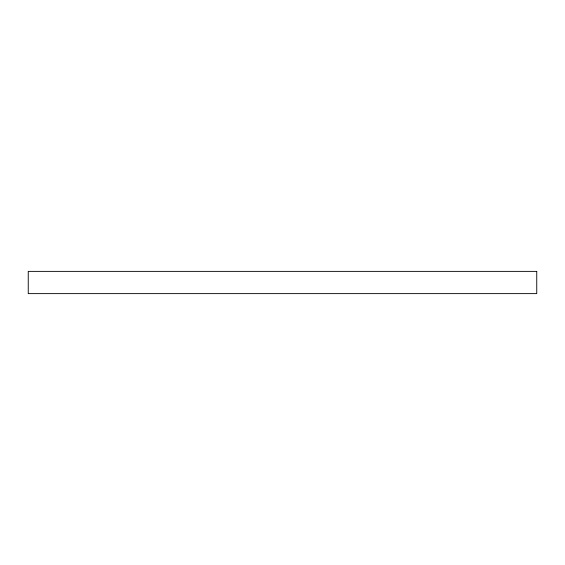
<?xml version="1.0" encoding="UTF-8"?>
<svg xmlns="http://www.w3.org/2000/svg" width="565" height="565" viewBox="0 0 565 565"><rect width="100%" height="100%" fill="white"/><g stroke="black" fill="none" stroke-linecap="round" stroke-linejoin="round"><path stroke-width="0.85" d="M536.75 271.377L28.25 271.377L28.25 293.623L536.75 293.623L536.75 271.377"/></g></svg>
